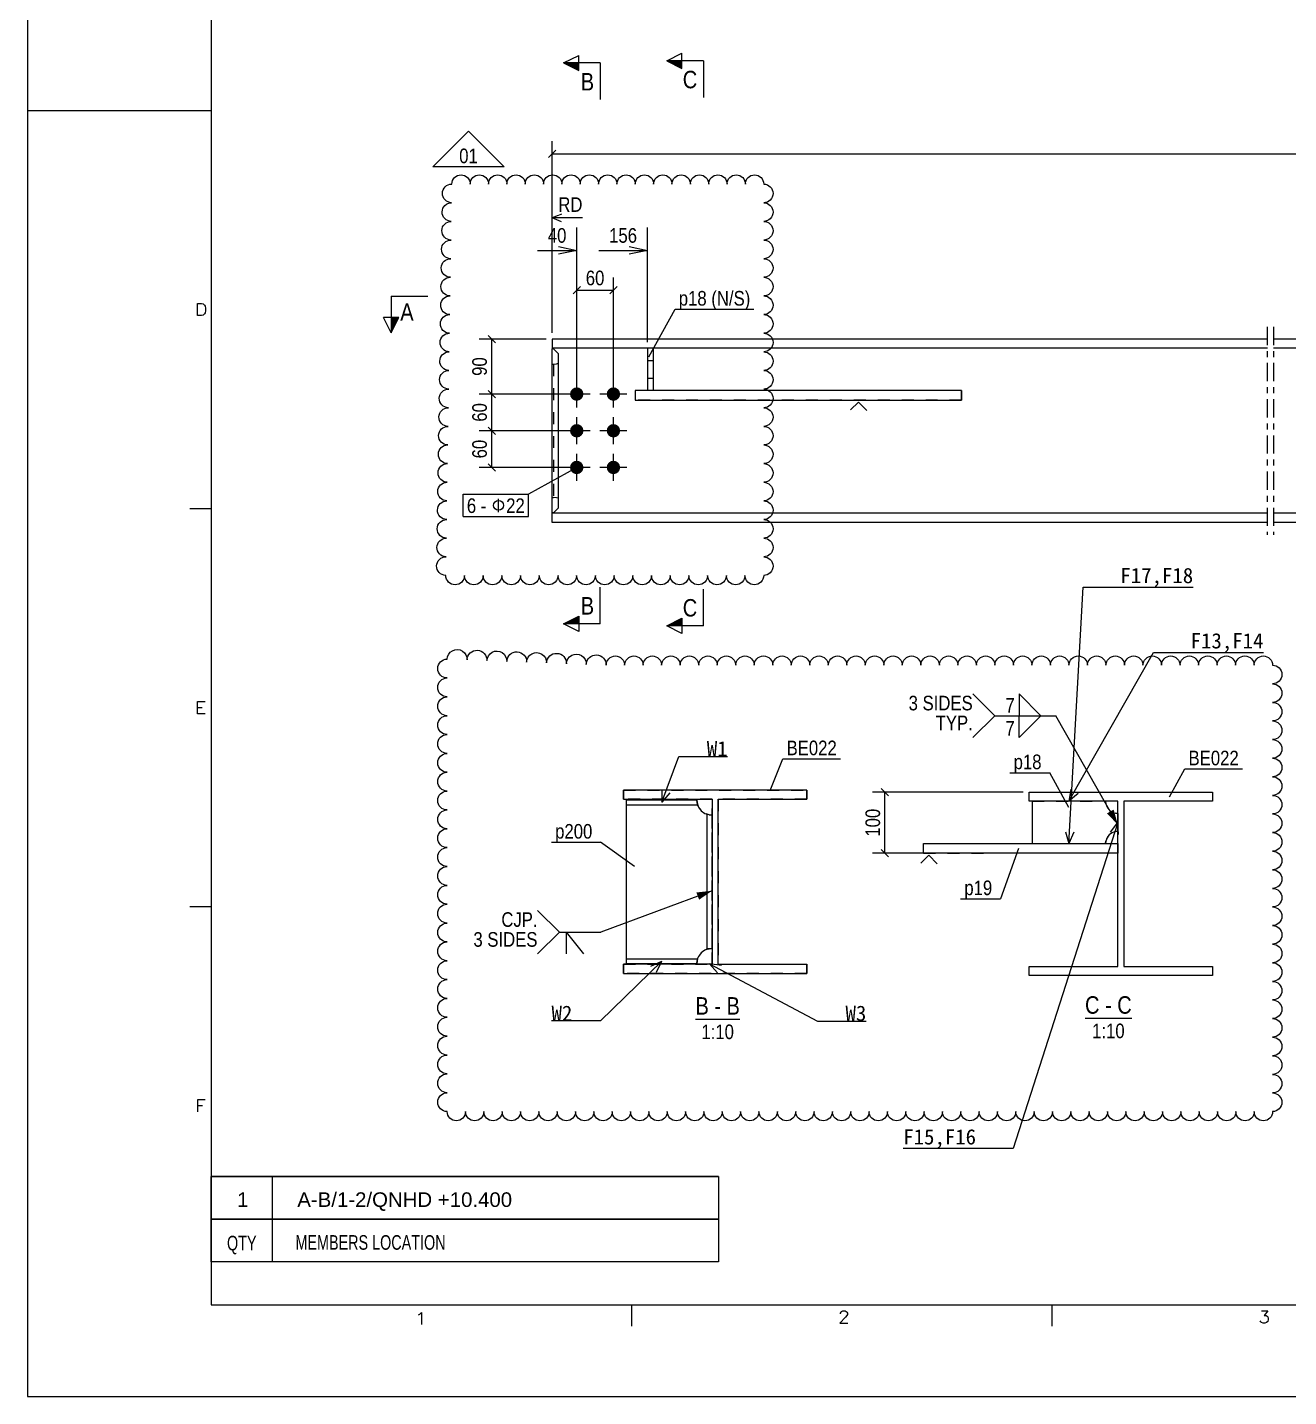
# Model space of a CAD drawing. Header units: millimetres. Extents: x -67 to 528, y -158 to 263.
# Drawn here: x -66.8 to 139.4, y -158 to 66 of the extents above; entities that cross this region are included whole.
import ezdxf

# ---------------------------------------------------------------- set-up
doc = ezdxf.new("R2010")
doc.units = ezdxf.units.MM
doc.linetypes.add('DXK_LINE_DOT2', pattern=[3.9198, 1.9599, -1.9599])
doc.linetypes.add('DXK_LINE_DOT3', pattern=[5.9187, 2.979, -0.9799, 0.9799, -0.9799])
doc.layers.add('WELD_LABELS', color=5, linetype='Continuous')
doc.styles.add('Arial', font='ARIAL.TTF', dxfattribs={"height": 0.2})
doc.styles.add('Arial Narrow', font='ARIALN.TTF', dxfattribs={"height": 0.2})

# ---------------------------------------------------------------- blocks, each defined once
blk = doc.blocks.new('Unknown-251777343-6207')
at = {"color": 7, "linetype": 'Continuous'}
for p, q in [((-66.84, 262.73), (-66.84, -157.97)), ((-36.8, 247.71), (-36.8, -142.95)), ((-66.84, 52.38), (-36.8, 52.38)), ((-39.03, 18.83), (-39.03, 20.83)), ((-39.03, 20.83), (-38.36, 20.83)), ((-38.36, 20.83), (-38.08, 20.74)), ((-38.08, 20.74), (-37.89, 20.55)), ((-37.89, 20.55), (-37.79, 20.35)), ((-37.79, 20.35), (-37.7, 20.07)), ((-38.36, 18.83), (-39.03, 18.83)), ((-38.08, 18.92), (-38.36, 18.83)), ((-37.89, 19.11), (-38.08, 18.92)), ((-37.79, 19.31), (-37.89, 19.11)), ((-37.7, 19.59), (-37.79, 19.31)), ((-37.7, 20.07), (-37.7, 19.59)), ((-40.3, -12.73), (-36.8, -12.73)), ((-39.03, -46.29), (-39.03, -44.28)), ((-39.03, -44.28), (-37.79, -44.28)), ((-39.03, -45.24), (-38.26, -45.24)), ((-37.79, -46.29), (-39.03, -46.29)), ((-40.3, -77.83), (-36.8, -77.83)), ((-38.98, -111.4), (-38.98, -109.4)), ((-38.98, -109.4), (-37.75, -109.4)), ((-38.98, -110.35), (-38.22, -110.35)), ((-36.8, -142.95), (513.12, -142.95)), ((31.94, -142.95), (31.94, -146.45)), ((100.68, -142.95), (100.68, -146.45)), ((-2.86, -144.58), (-2.67, -144.49)), ((-2.67, -144.49), (-2.39, -144.2)), ((-2.39, -144.2), (-2.39, -146.2)), ((66.98, -145), (66.04, -145.95)), ((66.13, -144.33), (66.23, -144.14)), ((66.13, -144.43), (66.13, -144.33)), ((66.23, -144.14), (66.32, -144.05)), ((66.32, -144.05), (66.51, -143.95)), ((66.51, -143.95), (66.89, -143.95)), ((66.89, -143.95), (67.08, -144.05)), ((67.17, -144.71), (66.98, -145)), ((67.08, -144.05), (67.17, -144.14)), ((67.17, -144.14), (67.27, -144.33)), ((67.27, -144.52), (67.17, -144.71)), ((67.27, -144.33), (67.27, -144.52)), ((134.97, -143.95), (136.02, -143.95)), ((136.02, -143.95), (135.44, -144.71)), ((135.44, -144.71), (135.73, -144.71)), ((135.73, -144.71), (135.92, -144.81)), ((135.92, -144.81), (136.02, -144.9)), ((136.02, -144.9), (136.11, -145.19)), ((136.11, -145.38), (136.02, -145.67)), ((136.11, -145.19), (136.11, -145.38)), ((66.04, -145.95), (67.36, -145.95)), ((134.87, -145.76), (134.77, -145.57)), ((134.97, -145.86), (134.87, -145.76)), ((135.25, -145.95), (134.97, -145.86)), ((135.54, -145.95), (135.25, -145.95)), ((135.83, -145.86), (135.54, -145.95)), ((136.02, -145.67), (135.83, -145.86)), ((-66.84, -157.97), (528.16, -157.97))]:
    blk.add_line(p, q, dxfattribs=at)
blk = doc.blocks.new('Unknown-251777343-13 - 5343')
at = {"color": 6, "linetype": 'Continuous'}
blk.add_line((42.42, -96.25), (49.69, -96.25), dxfattribs=at)
at = {"color": 0, "linetype": 'Continuous'}
for points in [[(44.61, -95.5), (44.61, -92.5), (42.42, -92.5), (42.42, -95.5)], [(48.72, -99.5), (48.72, -97), (43.39, -97), (43.39, -99.5)]]:
    blk.add_wipeout(points, dxfattribs=at)
at = {"color": 6, "linetype": 'Continuous', "style": 'Arial Narrow'}
blk.add_text('1:10', height=2.386, dxfattribs=at).set_placement((43.39, -99.5))
at = {"color": 0, "linetype": 'Continuous'}
blk.add_wipeout([(46.6, -95.5), (46.6, -92.5), (45.51, -92.5), (45.51, -95.5)], dxfattribs=at)
at = {"color": 6, "linetype": 'Continuous', "style": 'Arial Narrow'}
blk.add_text('B', height=2.86, dxfattribs=at).set_placement((42.42, -95.5))
at = {"color": 0, "linetype": 'Continuous'}
blk.add_wipeout([(49.69, -95.5), (49.69, -92.5), (47.5, -92.5), (47.5, -95.5)], dxfattribs=at)
at = {"color": 6, "linetype": 'Continuous', "style": 'Arial Narrow'}
for s, p in [('B', (47.5, -95.5)), ('-', (45.51, -95.5))]:
    blk.add_text(s, height=2.86, dxfattribs=at).set_placement(p)
blk = doc.blocks.new('Unknown-251777343-16 - 5390')
at = {"color": 6, "linetype": 'Continuous'}
blk.add_line((106.13, -96.1), (113.77, -96.1), dxfattribs=at)
at = {"color": 0, "linetype": 'Continuous'}
for points in [[(108.51, -95.35), (108.51, -92.35), (106.13, -92.35), (106.13, -95.35)], [(112.62, -99.35), (112.62, -96.85), (107.29, -96.85), (107.29, -99.35)]]:
    blk.add_wipeout(points, dxfattribs=at)
at = {"color": 6, "linetype": 'Continuous', "style": 'Arial Narrow'}
blk.add_text('1:10', height=2.386, dxfattribs=at).set_placement((107.29, -99.35))
at = {"color": 0, "linetype": 'Continuous'}
blk.add_wipeout([(110.5, -95.35), (110.5, -92.35), (109.41, -92.35), (109.41, -95.35)], dxfattribs=at)
at = {"color": 6, "linetype": 'Continuous', "style": 'Arial Narrow'}
blk.add_text('C', height=2.86, dxfattribs=at).set_placement((106.13, -95.35))
at = {"color": 0, "linetype": 'Continuous'}
blk.add_wipeout([(113.77, -95.35), (113.77, -92.35), (111.4, -92.35), (111.4, -95.35)], dxfattribs=at)
at = {"color": 6, "linetype": 'Continuous', "style": 'Arial Narrow'}
for s, p in [('C', (111.4, -95.35)), ('-', (109.41, -95.35))]:
    blk.add_text(s, height=2.86, dxfattribs=at).set_placement(p)
blk = doc.blocks.new('Part-251777343-1689 - 1651')
at = {"color": 4, "linetype": 'DXK_LINE_DOT3'}
for p, q in [((135.94, 17), (135.94, -17)), ((136.95, 17), (136.95, -17))]:
    blk.add_line(p, q, dxfattribs=at)
at = {"color": 2, "linetype": 'Continuous'}
for p, q in [((19, 15), (19, 13.4)), ((135.95, 15), (19, 15)), ((135.95, 13.5), (19, 13.5)), ((241.28, 15), (136.95, 15)), ((241.28, 13.5), (136.95, 13.5)), ((19, -15), (19, -13.4)), ((135.95, -13.5), (19, -13.5)), ((135.95, -15), (19, -15)), ((241.28, -13.5), (136.95, -13.5)), ((241.28, -15), (136.95, -15))]:
    blk.add_line(p, q, dxfattribs=at)
at = {"color": 7, "linetype": 'DXK_LINE_DOT2'}
blk.add_line((19, -13.4), (19, 13.4), dxfattribs=at)
blk = doc.blocks.new('Part-251777343-3907 - 1651')
at = {"color": 2, "linetype": 'Continuous'}
for p, q in [((34.56, 13.5), (34.56, 6.6)), ((35.56, 6.6), (35.56, 13.5))]:
    blk.add_line(p, q, dxfattribs=at)
at = {"color": 7, "linetype": 'DXK_LINE_DOT2'}
for p, q in [((35.56, 13.5), (34.56, 13.5)), ((34.56, 11.5), (35.56, 11.5)), ((34.56, 8.6), (35.56, 8.6)), ((35.56, 6.6), (34.56, 6.6))]:
    blk.add_line(p, q, dxfattribs=at)
blk = doc.blocks.new('Part-251777343-3909 - 1651')
at = {"color": 7, "linetype": 'DXK_LINE_DOT2'}
for p, q in [((85.95, 6.6), (32.56, 6.6)), ((32.56, 6.6), (32.56, 5)), ((85.95, 5), (32.56, 5)), ((85.95, 6.6), (85.95, 5))]:
    blk.add_line(p, q, dxfattribs=at)
at = {"color": 2, "linetype": 'Continuous'}
for p, q in [((85.95, 6.6), (32.56, 6.6)), ((32.56, 6.6), (32.56, 5)), ((32.56, 5), (85.95, 5)), ((69.07, 4.7), (67.77, 3.4)), ((69.07, 4.7), (70.47, 3.3)), ((85.95, 5), (85.95, 6.6))]:
    blk.add_line(p, q, dxfattribs=at)
blk = doc.blocks.new('Part-251777343-3911 - 1651')
at = {"color": 2, "linetype": 'Continuous'}
for p, q in [((19.2, 13.4), (19, 13.4)), ((19, -13.4), (19, 13.4)), ((20, 12.6), (19.2, 13.4)), ((20, -12.6), (20, 12.6)), ((19.2, -13.4), (19, -13.4)), ((20, -12.6), (19.2, -13.4))]:
    blk.add_line(p, q, dxfattribs=at)
at = {"color": 7, "linetype": 'DXK_LINE_DOT2'}
for p, q in [((19, 10.9), (19.2, 10.9)), ((19.2, 10.9), (19.69, 10.95)), ((19.2, 10.9), (19.2, -10.9)), ((19.69, 10.95), (20, 11.04)), ((19, -10.9), (19.2, -10.9)), ((19.69, -10.95), (19.2, -10.9)), ((20, -11.04), (19.69, -10.95))]:
    blk.add_line(p, q, dxfattribs=at)
blk = doc.blocks.new('Bolt-251777343-3915 - 1651')
at = {"linetype": 'Continuous'}
for points in [[(21.9, 6, -1), (24.1, 6, -1)], [(27.9, 6, -1), (30.1, 6, -1)], [(21.9, 0, -1), (24.1, 0, -1)], [(27.9, 0, -1), (30.1, 0, -1)], [(21.9, -6, -1), (24.1, -6, -1)], [(27.9, -6, -1), (30.1, -6, -1)]]:
    blk.add_hatch(color=3, dxfattribs=at).paths.add_polyline_path(points)
at = {"color": 3, "linetype": 'Continuous'}
for p, q in [((23, 3.8), (23, 8.2)), ((29, 3.8), (29, 8.2)), ((25.2, 6), (20.8, 6)), ((31.2, 6), (26.8, 6)), ((23, -2.2), (23, 2.2)), ((29, -2.2), (29, 2.2)), ((25.2, 0), (20.8, 0)), ((31.2, 0), (26.8, 0)), ((23, -8.2), (23, -3.8)), ((29, -8.2), (29, -3.8)), ((25.2, -6), (20.8, -6)), ((31.2, -6), (26.8, -6))]:
    blk.add_line(p, q, dxfattribs=at)
blk = doc.blocks.new('Part-251777343-5351 - 5343')
at = {"color": 2, "linetype": 'Continuous'}
for p, q in [((31.14, -60.37), (42.64, -60.37)), ((31.14, -87.17), (31.14, -60.37)), ((42.68, -60.86), (42.64, -60.37)), ((31.14, -61.17), (42.78, -61.17)), ((42.78, -61.17), (42.68, -60.86)), ((42.83, -61.33), (42.78, -61.17)), ((44.34, -62.73), (44.18, -62.68)), ((44.34, -84.81), (44.34, -62.73)), ((44.65, -62.82), (44.34, -62.73)), ((45.14, -62.87), (44.65, -62.82)), ((44.18, -84.86), (44.34, -84.81)), ((44.34, -84.81), (44.65, -84.72)), ((44.65, -84.72), (45.14, -84.67)), ((31.14, -86.37), (42.78, -86.37)), ((42.64, -87.17), (31.14, -87.17)), ((42.64, -87.17), (42.68, -86.68)), ((42.68, -86.68), (42.78, -86.37)), ((42.78, -86.37), (42.83, -86.21))]:
    blk.add_line(p, q, dxfattribs=at)
at = {"color": 7, "linetype": 'DXK_LINE_DOT2'}
for p, q in [((42.64, -60.37), (42.68, -60.86)), ((44.65, -62.82), (45.14, -62.87)), ((45.14, -84.67), (45.14, -62.87)), ((45.14, -84.67), (44.65, -84.72)), ((42.68, -86.68), (42.64, -87.17))]:
    blk.add_line(p, q, dxfattribs=at)
for centre, start, end in [((45.14, -60.37), 191.25, 258.75), ((45.14, -87.17), 101.25, 168.75)]:
    blk.add_arc(centre, 2.5, start, end, dxfattribs=at)
at = {"color": 2, "linetype": 'Continuous'}
for centre, start, end in [((45.14, -60.37), 202.5, 247.5), ((45.14, -87.17), 112.5, 157.5)]:
    blk.add_arc(centre, 2.5, start, end, dxfattribs=at)
blk = doc.blocks.new('Part-251777343-5352 - 5343')
at = {"color": 7, "linetype": 'DXK_LINE_DOT2'}
for p, q in [((30.64, -60.27), (30.64, -58.77)), ((30.64, -58.77), (60.64, -58.77)), ((45.14, -60.27), (30.64, -60.27)), ((45.14, -87.27), (45.14, -60.27)), ((60.64, -60.27), (46.14, -60.27)), ((46.14, -60.27), (46.14, -87.27)), ((60.64, -58.77), (60.64, -60.27)), ((30.64, -88.77), (30.64, -87.27)), ((30.64, -87.27), (45.14, -87.27)), ((46.14, -87.27), (60.64, -87.27)), ((60.64, -87.27), (60.64, -88.77)), ((60.64, -88.77), (30.64, -88.77))]:
    blk.add_line(p, q, dxfattribs=at)
at = {"color": 2, "linetype": 'Continuous'}
for p, q in [((60.64, -58.77), (30.64, -58.77)), ((30.64, -58.77), (30.64, -60.27)), ((30.64, -60.27), (45.14, -60.27)), ((45.14, -60.27), (45.14, -87.27)), ((46.14, -87.27), (46.14, -60.27)), ((46.14, -60.27), (60.64, -60.27)), ((60.64, -60.27), (60.64, -58.77)), ((45.14, -87.27), (30.64, -87.27)), ((30.64, -87.27), (30.64, -88.77)), ((46.14, -87.27), (60.64, -87.27)), ((60.64, -88.77), (60.64, -87.27)), ((30.64, -88.77), (60.64, -88.77))]:
    blk.add_line(p, q, dxfattribs=at)
blk = doc.blocks.new('Part-251777343-5395 - 5390')
at = {"color": 2, "linetype": 'Continuous'}
for p, q in [((80.56, -69.41), (79.26, -70.71)), ((79.72, -67.51), (111.5, -67.51)), ((79.72, -69.11), (79.72, -67.51)), ((111.5, -69.11), (79.72, -69.11)), ((80.56, -69.41), (81.96, -70.81)), ((111.5, -67.51), (111.5, -69.11))]:
    blk.add_line(p, q, dxfattribs=at)
at = {"color": 7, "linetype": 'DXK_LINE_DOT2'}
for p, q in [((79.72, -67.51), (90.24, -67.51)), ((79.72, -69.11), (90.24, -69.11))]:
    blk.add_line(p, q, dxfattribs=at)
blk = doc.blocks.new('Part-251777343-5393 - 5390')
at = {"color": 2, "linetype": 'Continuous'}
for p, q in [((97.5, -60.61), (97.5, -67.51)), ((109.53, -61), (109.5, -60.61)), ((111.5, -62.61), (111.11, -62.57)), ((109.5, -67.51), (109.53, -67.12)), ((111.11, -65.54), (111.5, -65.51))]:
    blk.add_line(p, q, dxfattribs=at)
at = {"color": 7, "linetype": 'DXK_LINE_DOT2'}
for p, q in [((97.5, -60.61), (109.5, -60.61)), ((109.5, -60.61), (109.53, -61)), ((111.11, -62.57), (111.5, -62.61)), ((111.5, -62.61), (111.5, -65.51)), ((109.53, -67.12), (109.5, -67.51)), ((111.5, -65.51), (111.11, -65.54)), ((97.5, -67.51), (109.5, -67.51))]:
    blk.add_line(p, q, dxfattribs=at)
at = {"color": 2, "linetype": 'Continuous'}
for centre, start, end in [((111.5, -60.61), 191.25, 258.75), ((111.5, -67.51), 101.25, 168.75)]:
    blk.add_arc(centre, 2, start, end, dxfattribs=at)
at = {"color": 7, "linetype": 'DXK_LINE_DOT2'}
for centre, start, end in [((111.5, -60.61), 191.25, 258.75), ((111.5, -67.51), 101.25, 168.75)]:
    blk.add_arc(centre, 2, start, end, dxfattribs=at)
blk = doc.blocks.new('Part-251777343-5399 - 5390')
at = {"color": 2, "linetype": 'Continuous'}
for p, q in [((97, -59.11), (127, -59.11)), ((97, -60.61), (97, -59.11)), ((127, -59.11), (127, -60.61)), ((111.5, -60.61), (97, -60.61)), ((111.5, -87.61), (111.5, -60.61)), ((127, -60.61), (112.5, -60.61)), ((112.5, -60.61), (112.5, -87.61)), ((97, -89.11), (97, -87.61)), ((97, -87.61), (111.5, -87.61)), ((127, -89.11), (97, -89.11)), ((112.5, -87.61), (127, -87.61)), ((127, -87.61), (127, -89.11))]:
    blk.add_line(p, q, dxfattribs=at)
blk = doc.blocks.new('Cloud-251777343-5894')
at = {"color": 1, "linetype": 'Continuous'}
blk.add_lwpolyline([(27.81, -38.35, -1), (30.84, -38.35, -1), (33.86, -38.35, -1), (36.89, -38.35, -1), (39.92, -38.35, -1), (42.95, -38.35, -1), (45.98, -38.35, -1), (49, -38.35, -1), (52.03, -38.35, -1), (55.06, -38.35, -1), (58.09, -38.35, -1), (61.11, -38.35, -1), (64.14, -38.35, -1), (67.17, -38.35, -1), (70.2, -38.35, -1), (73.23, -38.35, -1), (76.25, -38.35, -1), (79.28, -38.35, -1), (82.31, -38.35, -1), (85.34, -38.35, -1), (88.36, -38.35, -1), (91.39, -38.35, -1), (94.42, -38.35, -1), (97.45, -38.35, -1), (100.48, -38.35, -1), (103.5, -38.35, -1), (106.53, -38.35, -1), (109.56, -38.35, -1), (112.59, -38.35, -1), (115.61, -38.35, -1), (118.64, -38.35, -1), (121.67, -38.35, -1), (124.7, -38.35, -1), (127.73, -38.35, -1), (130.75, -38.35, -1), (133.78, -38.35, -1), (136.81, -38.35, -1), (136.81, -41.39, -1), (136.81, -44.43, -1), (136.81, -47.47, -1), (136.81, -50.52, -1), (136.81, -53.56, -1), (136.81, -56.6, -1), (136.81, -59.64, -1), (136.81, -62.68, -1), (136.81, -65.72, -1), (136.81, -68.77, -1), (136.81, -71.81, -1), (136.81, -74.85, -1), (136.81, -77.89, -1), (136.81, -80.93, -1), (136.81, -83.97, -1), (136.81, -87.02, -1), (136.81, -90.06, -1), (136.81, -93.1, -1), (136.81, -96.14, -1), (136.81, -99.18, -1), (136.81, -102.22, -1), (136.81, -105.27, -1), (136.81, -108.31, -1), (136.81, -111.35, -1), (133.81, -111.35, -1), (130.81, -111.35, -1), (127.81, -111.35, -1), (124.81, -111.35, -1), (121.81, -111.35, -1), (118.81, -111.35, -1), (115.81, -111.35, -1), (112.81, -111.35, -1), (109.81, -111.35, -1), (106.81, -111.35, -1), (103.81, -111.35, -1), (100.81, -111.35, -1), (97.81, -111.35, -1), (94.81, -111.35, -1), (91.81, -111.35, -1), (88.81, -111.35, -1), (85.81, -111.35, -1), (82.81, -111.35, -1), (79.81, -111.35, -1), (76.81, -111.35, -1), (73.81, -111.35, -1), (70.81, -111.35, -1), (67.81, -111.35, -1), (64.81, -111.35, -1), (61.81, -111.35, -1), (58.81, -111.35, -1), (55.81, -111.35, -1), (52.81, -111.35, -1), (49.81, -111.35, -1), (46.81, -111.35, -1), (43.81, -111.35, -1), (40.81, -111.35, -1), (37.81, -111.35, -1), (34.81, -111.35, -1), (31.81, -111.35, -1), (28.81, -111.35, -1), (25.81, -111.35, -1), (22.81, -111.35, -1), (19.81, -111.35, -1), (16.81, -111.35, -1), (13.81, -111.35, -1), (10.81, -111.35, -1), (7.81, -111.35, -1), (4.81, -111.35, -1), (1.81, -111.35, -1), (1.81, -108.27, -1), (1.81, -105.18, -1), (1.81, -102.1, -1), (1.81, -99.02, -1), (1.81, -95.93, -1), (1.81, -92.85, -1), (1.81, -89.77, -1), (1.81, -86.68, -1), (1.81, -83.6, -1), (1.81, -80.52, -1), (1.81, -77.43, -1), (1.81, -74.35, -1), (1.81, -71.27, -1), (1.81, -68.18, -1), (1.81, -65.1, -1), (1.81, -62.02, -1), (1.81, -58.93, -1), (1.81, -55.85, -1), (1.81, -52.77, -1), (1.81, -49.68, -1), (1.81, -46.6, -1), (1.81, -43.52, -1), (1.81, -40.43, -1), (1.81, -37.35, -1), (5.06, -37.47, -1), (8.31, -37.6, -1), (11.56, -37.72, -1), (14.81, -37.85, -1), (18.06, -37.97, -1), (21.31, -38.1, -1), (24.56, -38.22, -1), (27.81, -38.35)], format="xyb", close=True, dxfattribs=at)
blk = doc.blocks.new('Cloud-251777343-5879 - 1651')
at = {"color": 1, "linetype": 'Continuous'}
blk.add_lwpolyline([(2.58, 40.34, -1), (5.58, 40.34, -1), (8.58, 40.34, -1), (11.58, 40.34, -1), (14.58, 40.34, -1), (17.58, 40.34, -1), (20.58, 40.34, -1), (23.58, 40.34, -1), (26.58, 40.34, -1), (29.58, 40.34, -1), (32.58, 40.34, -1), (35.58, 40.34, -1), (38.58, 40.34, -1), (41.58, 40.34, -1), (44.58, 40.34, -1), (47.58, 40.34, -1), (50.58, 40.34, -1), (53.58, 40.34, -1), (53.58, 37.29, -1), (53.58, 34.24, -1), (53.58, 31.19, -1), (53.58, 28.14, -1), (53.58, 25.1, -1), (53.58, 22.05, -1), (53.58, 19, -1), (53.58, 15.95, -1), (53.58, 12.91, -1), (53.58, 9.86, -1), (53.58, 6.81, -1), (53.58, 3.76, -1), (53.58, 0.72, -1), (53.58, -2.33, -1), (53.58, -5.38, -1), (53.58, -8.43, -1), (53.58, -11.47, -1), (53.58, -14.52, -1), (53.58, -17.57, -1), (53.58, -20.62, -1), (53.58, -23.66, -1), (50.52, -23.66, -1), (47.47, -23.66, -1), (44.41, -23.66, -1), (41.35, -23.66, -1), (38.29, -23.66, -1), (35.23, -23.66, -1), (32.17, -23.66, -1), (29.11, -23.66, -1), (26.05, -23.66, -1), (22.99, -23.66, -1), (19.94, -23.66, -1), (16.88, -23.66, -1), (13.82, -23.66, -1), (10.76, -23.66, -1), (7.7, -23.66, -1), (4.64, -23.66, -1), (1.58, -23.66, -1), (1.63, -20.62, -1), (1.68, -17.57, -1), (1.73, -14.52, -1), (1.77, -11.47, -1), (1.82, -8.43, -1), (1.87, -5.38, -1), (1.92, -2.33, -1), (1.96, 0.72, -1), (2.01, 3.76, -1), (2.06, 6.81, -1), (2.11, 9.86, -1), (2.15, 12.91, -1), (2.2, 15.95, -1), (2.25, 19, -1), (2.3, 22.05, -1), (2.34, 25.1, -1), (2.39, 28.14, -1), (2.44, 31.19, -1), (2.49, 34.24, -1), (2.54, 37.29, -1), (2.58, 40.34)], format="xyb", close=True, dxfattribs=at)
blk = doc.blocks.new('StraightDimension-251777343-5134 - 1651')
at = {"color": 7, "linetype": 'Continuous'}
for p, q in [((22, 6), (7.05, 6)), ((9.7, 5.4), (8.5, 6.6)), ((9.1, 0), (9.1, 6)), ((8.5, 0.6), (9.7, -0.6)), ((22, 0), (7.05, 0))]:
    blk.add_line(p, q, dxfattribs=at)
at = {"color": 0}
blk.add_wipeout([(8.8, 5.02), (5.3, 5.02), (5.3, 0.98), (8.8, 0.98)], dxfattribs=at)
at = {"color": 4, "style": 'Arial Narrow'}
blk.add_text('60', height=2.386, rotation=90.0002, dxfattribs=at).set_placement((8.3, 1.48))
blk = doc.blocks.new('StraightDimension-251777343-4944 - 1651')
at = {"color": 7, "linetype": 'Continuous'}
for p, q in [((19, 16), (19, 47.36)), ((19.6, 45.91), (18.4, 44.71)), ((19, 45.31), (359.22, 45.31))]:
    blk.add_line(p, q, dxfattribs=at)
blk = doc.blocks.new('StraightDimension-251777343-5135 - 1651')
at = {"color": 7, "linetype": 'Continuous'}
for p, q in [((9.7, -0.6), (8.5, 0.6)), ((22, 0), (7.05, 0)), ((9.1, -6), (9.1, 0)), ((22, -6), (7.05, -6)), ((8.5, -5.4), (9.7, -6.6))]:
    blk.add_line(p, q, dxfattribs=at)
at = {"color": 0}
blk.add_wipeout([(8.8, -0.98), (5.3, -0.98), (5.3, -5.02), (8.8, -5.02)], dxfattribs=at)
at = {"color": 4, "style": 'Arial Narrow'}
blk.add_text('60', height=2.386, rotation=90.0002, dxfattribs=at).set_placement((8.3, -4.52))
blk = doc.blocks.new('StraightDimension-251777343-5275 - 1651')
at = {"color": 7, "linetype": 'Continuous'}
for p, q in [((23, 7), (23, 33.25)), ((16.58, 29.5), (23, 29.5)), ((20, 30.13), (23, 29.5)), ((23, 29.5), (20, 28.88))]:
    blk.add_line(p, q, dxfattribs=at)
at = {"color": 0, "linetype": 'Continuous'}
blk.add_wipeout([(24.45, 35.3), (24.45, 38.8), (19.49, 38.8), (19.49, 35.3)], dxfattribs=at)
at = {"color": 4, "linetype": 'Continuous', "style": 'Arial Narrow'}
blk.add_text('RD', height=2.386, dxfattribs=at).set_placement((19.99, 35.8))
at = {"color": 0}
blk.add_wipeout([(21.81, 30.25), (21.81, 33.75), (17.77, 33.75), (17.77, 30.25)], dxfattribs=at)
at = {"color": 7, "linetype": 'Continuous'}
for p, q in [((19, 16), (19, 38.55)), ((20.5, 35.43), (19, 34.8)), ((20.5, 34.18), (19, 34.8)), ((23.95, 34.8), (19, 34.8))]:
    blk.add_line(p, q, dxfattribs=at)
at = {"color": 4, "style": 'Arial Narrow'}
blk.add_text('40', height=2.386, dxfattribs=at).set_placement((18.27, 30.75))
blk = doc.blocks.new('StraightDimension-251777343-5133 - 1651')
at = {"color": 7, "linetype": 'Continuous'}
for p, q in [((18, 15), (7.05, 15)), ((9.7, 14.4), (8.5, 15.6)), ((9.1, 6), (9.1, 15)), ((22, 6), (7.05, 6)), ((8.5, 6.6), (9.7, 5.4))]:
    blk.add_line(p, q, dxfattribs=at)
at = {"color": 0}
blk.add_wipeout([(8.8, 12.52), (5.3, 12.52), (5.3, 8.48), (8.8, 8.48)], dxfattribs=at)
at = {"color": 4, "style": 'Arial Narrow'}
blk.add_text('90', height=2.386, rotation=90.0002, dxfattribs=at).set_placement((8.3, 8.98))
blk = doc.blocks.new('StraightDimension-251777343-5122 - 1651')
at = {"color": 7, "linetype": 'Continuous'}
for p, q in [((23, 7), (23, 25.05)), ((29, 7), (29, 25.05)), ((23.6, 23.6), (22.4, 22.4)), ((23, 23), (29, 23)), ((28.4, 22.4), (29.6, 23.6))]:
    blk.add_line(p, q, dxfattribs=at)
at = {"color": 0}
blk.add_wipeout([(28.03, 23.3), (28.03, 26.8), (23.98, 26.8), (23.98, 23.3)], dxfattribs=at)
at = {"color": 4, "style": 'Arial Narrow'}
blk.add_text('60', height=2.386, dxfattribs=at).set_placement((24.48, 23.8))
blk = doc.blocks.new('StraightDimension-251777343-5274 - 1651')
at = {"color": 7, "linetype": 'Continuous'}
for p, q in [((34.56, 14.5), (34.56, 33.25)), ((26.61, 29.5), (34.56, 29.5)), ((31.56, 30.13), (34.56, 29.5)), ((34.56, 29.5), (31.56, 28.88))]:
    blk.add_line(p, q, dxfattribs=at)
at = {"color": 0}
blk.add_wipeout([(33.37, 30.25), (33.37, 33.75), (27.8, 33.75), (27.8, 30.25)], dxfattribs=at)
at = {"color": 4, "style": 'Arial Narrow'}
blk.add_text('156', height=2.386, dxfattribs=at).set_placement((28.3, 30.75))
blk = doc.blocks.new('StraightDimension-251777343-5781 - 5390')
at = {"color": 7, "linetype": 'Continuous'}
for p, q in [((96, -59.11), (71.36, -59.11)), ((74.01, -59.71), (72.81, -58.51)), ((73.41, -69.11), (73.41, -59.11)), ((89.24, -69.11), (71.36, -69.11)), ((72.81, -68.51), (74.01, -69.71))]:
    blk.add_line(p, q, dxfattribs=at)
at = {"color": 0}
blk.add_wipeout([(73.11, -61.32), (69.61, -61.32), (69.61, -66.89), (73.11, -66.89)], dxfattribs=at)
at = {"color": 4, "style": 'Arial Narrow'}
blk.add_text('100', height=2.386, rotation=90.0002, dxfattribs=at).set_placement((72.61, -66.39))
blk = doc.blocks.new('Unknown-251777343-6199')
at = {"color": 7, "linetype": 'Continuous'}
for p, q in [((46.2, -121.95), (-36.8, -121.95)), ((-36.8, -121.95), (46.2, -121.95)), ((-36.8, -128.95), (-36.8, -121.95)), ((-26.8, -121.95), (-26.8, -128.95)), ((46.2, -121.95), (46.2, -128.95)), ((46.2, -128.95), (-36.8, -128.95)), ((46.2, -128.95), (-36.8, -128.95)), ((-36.8, -128.95), (46.2, -128.95)), ((-36.8, -135.95), (-36.8, -128.95)), ((-26.8, -128.95), (-26.8, -135.95)), ((46.2, -128.95), (46.2, -135.95)), ((46.2, -135.95), (-36.8, -135.95))]:
    blk.add_line(p, q, dxfattribs=at)
at = {"color": 7, "linetype": 'Continuous', "style": 'Arial'}
blk.add_text('1', height=2.39, dxfattribs=at).set_placement((-32.55, -126.95))
at = {"color": 7, "style": 'Arial'}
blk.add_text('A-B/1-2/QNHD +10.400', height=2.3877, dxfattribs=at).set_placement((-22.7, -126.95))
at = {"color": 7, "linetype": 'Continuous', "style": 'Arial Narrow', "width": 0.86}
for s, height, p in [('QTY', 2.386, (-34.2, -134.05)), ('MEMBERS LOCATION', 2.3861, (-23, -133.95))]:
    blk.add_text(s, height=height, dxfattribs=at).set_placement(p)
blk = doc.blocks.new('SectionMark-251777343-2129 - 1651')
at = {"color": 6, "linetype": 'Continuous'}
for p, q in [((-7.36, 22), (-7.36, 16)), ((-7.36, 16), (-8.61, 18.5))]:
    blk.add_line(p, q, dxfattribs=at)
at = {"color": 0, "linetype": 'Continuous'}
blk.add_wipeout([(-3.67, 18), (-3.67, 21), (-5.86, 21), (-5.86, 18)], dxfattribs=at)
at = {"linetype": 'Continuous'}
blk.add_hatch(color=6, dxfattribs=at).paths.add_polyline_path([(-7.36, 18.5), (-6.11, 18.5), (-7.36, 16)])
at = {"color": 6, "linetype": 'Continuous'}
for p, q in [((-7.36, 22), (-1.36, 22)), ((-6.11, 18.5), (-8.61, 18.5)), ((-7.36, 16), (-6.11, 18.5))]:
    blk.add_line(p, q, dxfattribs=at)
at = {"color": 6, "linetype": 'Continuous', "style": 'Arial Narrow'}
blk.add_text('A', height=2.86, dxfattribs=at).set_placement((-5.86, 18))
blk = doc.blocks.new('Mark-251777343-5147 - 1651')
at = {"color": 0}
blk.add_wipeout([(6.55, -13.45), (6.55, -10.95), (5.03, -10.95), (5.03, -13.45)], dxfattribs=at)
blk.add_wipeout([(6.55, -13.45), (6.55, -10.95), (5.03, -10.95), (5.03, -13.45)], dxfattribs=at)
at = {"color": 7, "linetype": 'Continuous'}
blk.add_line((4.43, -14.05), (4.43, -10.35), dxfattribs=at)
at = {"color": 0}
blk.add_wipeout([(8.21, -13.45), (8.21, -10.95), (7.3, -10.95), (7.3, -13.45)], dxfattribs=at)
blk.add_wipeout([(8.21, -13.45), (8.21, -10.95), (7.3, -10.95), (7.3, -13.45)], dxfattribs=at)
at = {"color": 3, "style": 'Arial Narrow'}
blk.add_text('6', height=2.39, dxfattribs=at).set_placement((5.03, -13.45))
at = {"color": 0}
blk.add_wipeout([(11.46, -13.45), (11.46, -10.95), (8.96, -10.95), (8.96, -13.45)], dxfattribs=at)
at = {"color": 3, "linetype": 'Continuous'}
blk.add_line((10.21, -13.32), (10.21, -11.13), dxfattribs=at)
at = {"color": 3, "style": 'Arial Narrow'}
blk.add_text('-', height=2.39, dxfattribs=at).set_placement((7.3, -13.45))
at = {"color": 0}
blk.add_wipeout([(14.51, -13.45), (14.51, -10.95), (11.46, -10.95), (11.46, -13.45)], dxfattribs=at)
blk.add_wipeout([(14.51, -13.45), (14.51, -10.95), (11.46, -10.95), (11.46, -13.45)], dxfattribs=at)
at = {"color": 7, "linetype": 'Continuous'}
for p, q in [((23, -6), (15.11, -10.35)), ((4.43, -10.35), (15.11, -10.35)), ((15.11, -14.05), (15.11, -10.35)), ((4.43, -14.05), (15.11, -14.05))]:
    blk.add_line(p, q, dxfattribs=at)
at = {"color": 3, "linetype": 'Continuous'}
blk.add_circle((10.21, -12.2), 0.812, dxfattribs=at)
at = {"color": 3, "style": 'Arial Narrow'}
blk.add_text('22', height=2.386, dxfattribs=at).set_placement((11.46, -13.45))
blk = doc.blocks.new('Mark-251777343-5182 - 1651')
at = {"color": 0}
blk.add_wipeout([(44.26, 20.47), (44.26, 22.97), (39.69, 22.97), (39.69, 20.47)], dxfattribs=at)
blk.add_wipeout([(44.26, 20.47), (44.26, 22.97), (39.69, 22.97), (39.69, 20.47)], dxfattribs=at)
at = {"color": 7, "linetype": 'Continuous'}
blk.add_line((34.79, 12.09), (39.09, 19.87), dxfattribs=at)
at = {"color": 0}
blk.add_wipeout([(51.39, 20.47), (51.39, 22.97), (45.01, 22.97), (45.01, 20.47)], dxfattribs=at)
blk.add_wipeout([(51.39, 20.47), (51.39, 22.97), (45.01, 22.97), (45.01, 20.47)], dxfattribs=at)
at = {"color": 7, "linetype": 'Continuous'}
blk.add_line((39.09, 19.87), (51.99, 19.87), dxfattribs=at)
at = {"color": 3, "style": 'Arial Narrow'}
for s, p in [('p18', (39.69, 20.47)), ('(N/', (45.01, 20.47)), ('S)', (48.66, 20.47))]:
    blk.add_text(s, height=2.386, dxfattribs=at).set_placement(p)
blk = doc.blocks.new('Text-251777343-5883 - 1651')
at = {"color": 0, "linetype": 'Continuous'}
blk.add_wipeout([(6.83, 43.76), (6.83, 46.26), (3.78, 46.26), (3.78, 43.76)], dxfattribs=at)
at = {"color": 1, "linetype": 'Continuous'}
for p, q in [((-0.52, 43.16), (5.3, 48.99)), ((5.3, 48.99), (11.13, 43.16)), ((11.13, 43.16), (-0.52, 43.16))]:
    blk.add_line(p, q, dxfattribs=at)
at = {"color": 1, "linetype": 'Continuous', "style": 'Arial Narrow'}
blk.add_text('01', height=2.386, dxfattribs=at).set_placement((3.78, 43.76))
blk = doc.blocks.new('SectionMark-251777343-5368 - 1651')
at = {"color": 6, "linetype": 'Continuous'}
for p, q in [((20.85, 60.15), (23.35, 61.4)), ((26.85, 60.15), (20.85, 60.15)), ((26.85, -31.56), (20.85, -31.56)), ((23.35, -32.81), (20.85, -31.56))]:
    blk.add_line(p, q, dxfattribs=at)
at = {"color": 0, "linetype": 'Continuous'}
for points in [[(25.85, 55.65), (25.85, 58.65), (23.66, 58.65), (23.66, 55.65)], [(25.85, -30.06), (25.85, -27.06), (23.66, -27.06), (23.66, -30.06)]]:
    blk.add_wipeout(points, dxfattribs=at)
at = {"linetype": 'Continuous'}
for points in [[(23.35, 60.15), (23.35, 58.9), (20.85, 60.15)], [(23.35, -30.31), (23.35, -31.56), (20.85, -31.56)]]:
    blk.add_hatch(color=6, dxfattribs=at).paths.add_polyline_path(points)
at = {"color": 6, "linetype": 'Continuous'}
for p, q in [((23.35, 58.9), (23.35, 61.4)), ((20.85, 60.15), (23.35, 58.9)), ((26.85, 60.15), (26.85, 54.15)), ((26.85, -31.56), (26.85, -25.56)), ((20.85, -31.56), (23.35, -30.31)), ((23.35, -30.31), (23.35, -32.81))]:
    blk.add_line(p, q, dxfattribs=at)
at = {"color": 6, "linetype": 'Continuous', "style": 'Arial Narrow'}
for p in [(23.66, 55.65), (23.66, -30.06)]:
    blk.add_text('B', height=2.86, dxfattribs=at).set_placement(p)
blk = doc.blocks.new('SectionMark-251777343-5410 - 1651')
at = {"color": 6, "linetype": 'Continuous'}
for p, q in [((37.71, 60.51), (40.21, 61.76)), ((43.71, 60.51), (37.71, 60.51)), ((43.71, -31.89), (37.71, -31.89)), ((40.21, -33.14), (37.71, -31.89))]:
    blk.add_line(p, q, dxfattribs=at)
at = {"color": 0, "linetype": 'Continuous'}
for points in [[(42.71, 56.01), (42.71, 59.01), (40.34, 59.01), (40.34, 56.01)], [(42.71, -30.39), (42.71, -27.39), (40.34, -27.39), (40.34, -30.39)]]:
    blk.add_wipeout(points, dxfattribs=at)
at = {"linetype": 'Continuous'}
for points in [[(40.21, 60.51), (40.21, 59.26), (37.71, 60.51)], [(40.21, -30.64), (40.21, -31.89), (37.71, -31.89)]]:
    blk.add_hatch(color=6, dxfattribs=at).paths.add_polyline_path(points)
at = {"color": 6, "linetype": 'Continuous'}
for p, q in [((37.71, 60.51), (40.21, 59.26)), ((40.21, 59.26), (40.21, 61.76)), ((43.71, 60.51), (43.71, 54.51)), ((43.71, -31.89), (43.71, -25.89)), ((37.71, -31.89), (40.21, -30.64)), ((40.21, -30.64), (40.21, -33.14))]:
    blk.add_line(p, q, dxfattribs=at)
at = {"color": 6, "linetype": 'Continuous', "style": 'Arial Narrow'}
for p in [(40.34, 56.01), (40.34, -30.39)]:
    blk.add_text('C', height=2.86, dxfattribs=at).set_placement(p)
blk = doc.blocks.new('Mark-251777343-5369 - 5343')
at = {"color": 7, "linetype": 'Continuous'}
blk.add_line((32.45, -71.27), (26.91, -67.31), dxfattribs=at)
at = {"color": 0}
blk.add_wipeout([(25.56, -66.71), (25.56, -64.21), (19.47, -64.21), (19.47, -66.71)], dxfattribs=at)
blk.add_wipeout([(25.56, -66.71), (25.56, -64.21), (19.47, -64.21), (19.47, -66.71)], dxfattribs=at)
at = {"color": 7, "linetype": 'Continuous'}
blk.add_line((18.87, -67.31), (26.91, -67.31), dxfattribs=at)
at = {"color": 3, "style": 'Arial Narrow'}
blk.add_text('p200', height=2.386, dxfattribs=at).set_placement((19.47, -66.71))
blk = doc.blocks.new('WeldMark-251777343-5698 - 5343')
at = {"linetype": 'Continuous'}
blk.add_hatch(color=3, dxfattribs=at).paths.add_polyline_path([(42.57, -75.52), (45.14, -75.24), (43.01, -76.7)])
at = {"color": 3, "linetype": 'Continuous'}
for p, q in [((45.14, -75.24), (26.93, -82.01)), ((20.18, -82.01), (26.93, -82.01)), ((21.25, -82.01), (24.11, -85.58)), ((21.25, -82.01), (21.25, -85.58))]:
    blk.add_line(p, q, dxfattribs=at)
at = {"color": 0, "linetype": 'Continuous'}
blk.add_wipeout([(16.61, -81.14), (16.61, -78.64), (10.67, -78.64), (10.67, -81.14)], dxfattribs=at)
blk.add_wipeout([(16.61, -81.14), (16.61, -78.64), (10.67, -78.64), (10.67, -81.14)], dxfattribs=at)
blk.add_wipeout([(16.61, -84.39), (16.61, -81.89), (6.1, -81.89), (6.1, -84.39)], dxfattribs=at)
blk.add_wipeout([(16.61, -84.39), (16.61, -81.89), (6.1, -81.89), (6.1, -84.39)], dxfattribs=at)
at = {"color": 3, "linetype": 'Continuous'}
for q in [(16.61, -78.44), (16.61, -85.58)]:
    blk.add_line((20.18, -82.01), q, dxfattribs=at)
at = {"color": 3, "linetype": 'Continuous', "style": 'Arial Narrow'}
for s, p in [('CJP.', (10.67, -81.14)), ('3 SIDES', (6.1, -84.39))]:
    blk.add_text(s, height=2.386, dxfattribs=at).set_placement(p)
blk = doc.blocks.new('Mark-251777343-5372 - 5343')
at = {"color": 0}
blk.add_wipeout([(65.54, -53.07), (65.54, -50.57), (57.32, -50.57), (57.32, -53.07)], dxfattribs=at)
blk.add_wipeout([(65.54, -53.07), (65.54, -50.57), (57.32, -50.57), (57.32, -53.07)], dxfattribs=at)
at = {"color": 7, "linetype": 'Continuous'}
for p, q in [((54.61, -58.82), (56.72, -53.67)), ((56.72, -53.67), (66.14, -53.67))]:
    blk.add_line(p, q, dxfattribs=at)
at = {"color": 3, "style": 'Arial Narrow'}
blk.add_text('BE022', height=2.386, dxfattribs=at).set_placement((57.32, -53.07))
blk = doc.blocks.new('Mark-251777343-5411 - 5390')
at = {"color": 7, "linetype": 'Continuous'}
blk.add_line((103.5, -61.62), (100.37, -55.95), dxfattribs=at)
at = {"color": 0}
blk.add_wipeout([(99.02, -55.35), (99.02, -52.85), (94.45, -52.85), (94.45, -55.35)], dxfattribs=at)
blk.add_wipeout([(99.02, -55.35), (99.02, -52.85), (94.45, -52.85), (94.45, -55.35)], dxfattribs=at)
at = {"color": 7, "linetype": 'Continuous'}
blk.add_line((93.85, -55.95), (100.37, -55.95), dxfattribs=at)
at = {"color": 3, "style": 'Arial Narrow'}
blk.add_text('p18', height=2.386, dxfattribs=at).set_placement((94.45, -55.35))
blk = doc.blocks.new('Mark-251777343-5417 - 5390')
at = {"color": 0}
blk.add_wipeout([(131.28, -54.72), (131.28, -52.22), (123.06, -52.22), (123.06, -54.72)], dxfattribs=at)
blk.add_wipeout([(131.28, -54.72), (131.28, -52.22), (123.06, -52.22), (123.06, -54.72)], dxfattribs=at)
at = {"color": 7, "linetype": 'Continuous'}
for p, q in [((119.95, -59.85), (122.46, -55.32)), ((122.46, -55.32), (131.88, -55.32))]:
    blk.add_line(p, q, dxfattribs=at)
at = {"color": 3, "style": 'Arial Narrow'}
blk.add_text('BE022', height=2.386, dxfattribs=at).set_placement((123.06, -54.72))
blk = doc.blocks.new('Mark-251777343-5414 - 5390')
at = {"color": 7, "linetype": 'Continuous'}
blk.add_line((95.25, -68.3), (92.31, -76.55), dxfattribs=at)
at = {"color": 0}
blk.add_wipeout([(90.96, -75.95), (90.96, -73.45), (86.39, -73.45), (86.39, -75.95)], dxfattribs=at)
blk.add_wipeout([(90.96, -75.95), (90.96, -73.45), (86.39, -73.45), (86.39, -75.95)], dxfattribs=at)
at = {"color": 7, "linetype": 'Continuous'}
blk.add_line((85.79, -76.55), (92.31, -76.55), dxfattribs=at)
at = {"color": 3, "style": 'Arial Narrow'}
blk.add_text('p19', height=2.386, dxfattribs=at).set_placement((86.39, -75.95))
blk = doc.blocks.new('WeldMark-251777343-5737 - 5390')
at = {"linetype": 'Continuous'}
blk.add_hatch(color=3, dxfattribs=at).paths.add_polyline_path([(110.81, -61.96), (111.5, -64.44), (109.72, -62.58)])
at = {"color": 3, "linetype": 'Continuous'}
for p, q in [((91.36, -46.61), (87.78, -43.04)), ((91.36, -46.61), (87.78, -50.18)), ((111.5, -64.44), (101.38, -46.61))]:
    blk.add_line(p, q, dxfattribs=at)
at = {"color": 0}
blk.add_wipeout([(94.83, -46.31), (94.83, -43.41), (92.91, -43.41), (92.91, -46.31)], dxfattribs=at)
at = {"color": 3, "linetype": 'Continuous'}
for p, q in [((98.91, -46.61), (95.34, -43.04)), ((95.34, -43.04), (95.34, -46.61)), ((95.34, -46.61), (98.91, -46.61))]:
    blk.add_line(p, q, dxfattribs=at)
at = {"color": 0, "linetype": 'Continuous'}
blk.add_wipeout([(87.78, -45.73), (87.78, -43.23), (77.28, -43.23), (77.28, -45.73)], dxfattribs=at)
for points in [[(87.78, -45.73), (87.78, -43.23), (77.28, -43.23), (77.28, -45.73)], [(94.83, -50.06), (94.83, -47.16), (92.91, -47.16), (92.91, -50.06)]]:
    blk.add_wipeout(points, dxfattribs=at)
at = {"color": 3, "linetype": 'Continuous'}
for p, q in [((91.36, -46.61), (101.38, -46.61)), ((95.34, -46.61), (98.91, -46.61)), ((98.91, -46.61), (95.34, -50.18)), ((95.34, -50.18), (95.34, -46.61))]:
    blk.add_line(p, q, dxfattribs=at)
at = {"color": 3, "style": 'Arial Narrow'}
blk.add_text('7', height=2.39, dxfattribs=at).set_placement((93.11, -46.11))
at = {"color": 3, "linetype": 'Continuous', "style": 'Arial Narrow'}
blk.add_text('7', height=2.39, dxfattribs=at).set_placement((93.11, -49.86))
at = {"color": 0, "linetype": 'Continuous'}
blk.add_wipeout([(87.78, -48.98), (87.78, -46.48), (81.7, -46.48), (81.7, -48.98)], dxfattribs=at)
blk.add_wipeout([(87.78, -48.98), (87.78, -46.48), (81.7, -46.48), (81.7, -48.98)], dxfattribs=at)
at = {"color": 3, "linetype": 'Continuous', "style": 'Arial Narrow'}
for s, p in [('3 SIDES', (77.28, -45.73)), ('TYP.', (81.7, -48.98))]:
    blk.add_text(s, height=2.386, dxfattribs=at).set_placement(p)

msp = doc.modelspace()

# ---------------------------------------------------------------- linework, layer by layer
at = {"layer": 'WELD_LABELS', "color": 5}
for p, q in [((105.82, -25.57), (123.82, -25.57)), ((117.31, -36.25), (135.31, -36.25)), ((36.92, -60.77), (39.68, -53.26)), ((39.68, -53.26), (47.68, -53.26)), ((36.93, -58.77), (36.92, -60.77)), ((38.21, -59.24), (36.92, -60.77)), ((102.92, -65.59), (103.5, -67.51)), ((104.28, -65.67), (103.5, -67.51)), ((36.92, -86.77), (26.88, -96.52)), ((35.1, -87.58), (36.92, -86.77)), ((36.05, -88.57), (36.92, -86.77)), ((46.68, -87.45), (44.7, -87.17)), ((46.04, -88.66), (44.7, -87.17)), ((26.88, -96.52), (18.88, -96.52)), ((62.36, -96.56), (70.36, -96.56)), ((94.4, -117.38), (76.4, -117.38))]:
    msp.add_line(p, q, dxfattribs=at)

# ---------------------------------------------------------------- block references
for name in ['Unknown-251777343-6207', 'Cloud-251777343-5879 - 1651', 'Part-251777343-1689 - 1651', 'Part-251777343-3907 - 1651', 'Part-251777343-3911 - 1651', 'Bolt-251777343-3915 - 1651', 'Part-251777343-3909 - 1651', 'Part-251777343-5352 - 5343', 'Part-251777343-5351 - 5343', 'Part-251777343-5399 - 5390', 'Part-251777343-5393 - 5390', 'Part-251777343-5395 - 5390', 'Unknown-251777343-6199']:
    msp.add_blockref(name, (0, 0))

# ---------------------------------------------------------------- texts
at = {"layer": 'WELD_LABELS', "color": 5, "char_height": 2.5}
for s, insert, attachment_point in [('F17,F18', (123.82, -25.57), 9), ('F13,F14', (135.31, -36.25), 9), ('W1', (47.68, -53.26), 9), ('W2', (18.88, -96.52), 7), ('W3', (70.36, -96.56), 9), ('F15,F16', (76.4, -117.38), 7)]:
    msp.add_mtext(s, dxfattribs=dict(at, insert=insert, attachment_point=attachment_point))

# ---------------------------------------------------------------- next in the draw order: block references
for name in ['Text-251777343-5883 - 1651', 'StraightDimension-251777343-4944 - 1651', 'StraightDimension-251777343-5134 - 1651', 'Unknown-251777343-13 - 5343', 'Unknown-251777343-16 - 5390']:
    msp.add_blockref(name, (0, 0))

# ---------------------------------------------------------------- next in the draw order: linework, layer by layer
at = {"layer": 'WELD_LABELS', "color": 5}
msp.add_line((44.7, -87.17), (62.36, -96.56), dxfattribs=at)

# ---------------------------------------------------------------- next in the draw order: block references
for name in ['StraightDimension-251777343-5275 - 1651', 'StraightDimension-251777343-5135 - 1651', 'Cloud-251777343-5894']:
    msp.add_blockref(name, (0, 0))

# ---------------------------------------------------------------- next in the draw order: block references
for name in ['StraightDimension-251777343-5133 - 1651', 'Mark-251777343-5147 - 1651', 'Mark-251777343-5372 - 5343', 'Mark-251777343-5417 - 5390', 'StraightDimension-251777343-5781 - 5390', 'Mark-251777343-5369 - 5343', 'WeldMark-251777343-5698 - 5343']:
    msp.add_blockref(name, (0, 0))

# ---------------------------------------------------------------- next in the draw order: block references
for name in ['StraightDimension-251777343-5122 - 1651', 'Mark-251777343-5411 - 5390', 'Mark-251777343-5414 - 5390']:
    msp.add_blockref(name, (0, 0))

# ---------------------------------------------------------------- next in the draw order: block references
for name in ['StraightDimension-251777343-5274 - 1651', 'WeldMark-251777343-5737 - 5390']:
    msp.add_blockref(name, (0, 0))

# ---------------------------------------------------------------- next in the draw order: linework, layer by layer
for p, q in [((103.5, -67.51), (105.82, -25.57)), ((103.5, -60.61), (117.31, -36.25)), ((103.83, -58.63), (103.5, -60.61)), ((105.02, -59.31), (103.5, -60.61)), ((111.5, -64.06), (94.4, -117.38)), ((110.27, -65.64), (111.5, -64.06)), ((111.58, -66.05), (111.5, -64.06))]:
    msp.add_line(p, q, dxfattribs=at)

# ---------------------------------------------------------------- next in the draw order: block references
msp.add_blockref('SectionMark-251777343-2129 - 1651', (0, 0))

# ---------------------------------------------------------------- next in the draw order: block references
for name in ['SectionMark-251777343-5368 - 1651', 'Mark-251777343-5182 - 1651']:
    msp.add_blockref(name, (0, 0))

# ---------------------------------------------------------------- next in the draw order: block references
msp.add_blockref('SectionMark-251777343-5410 - 1651', (0, 0))

doc.saveas('drawing.dxf')
